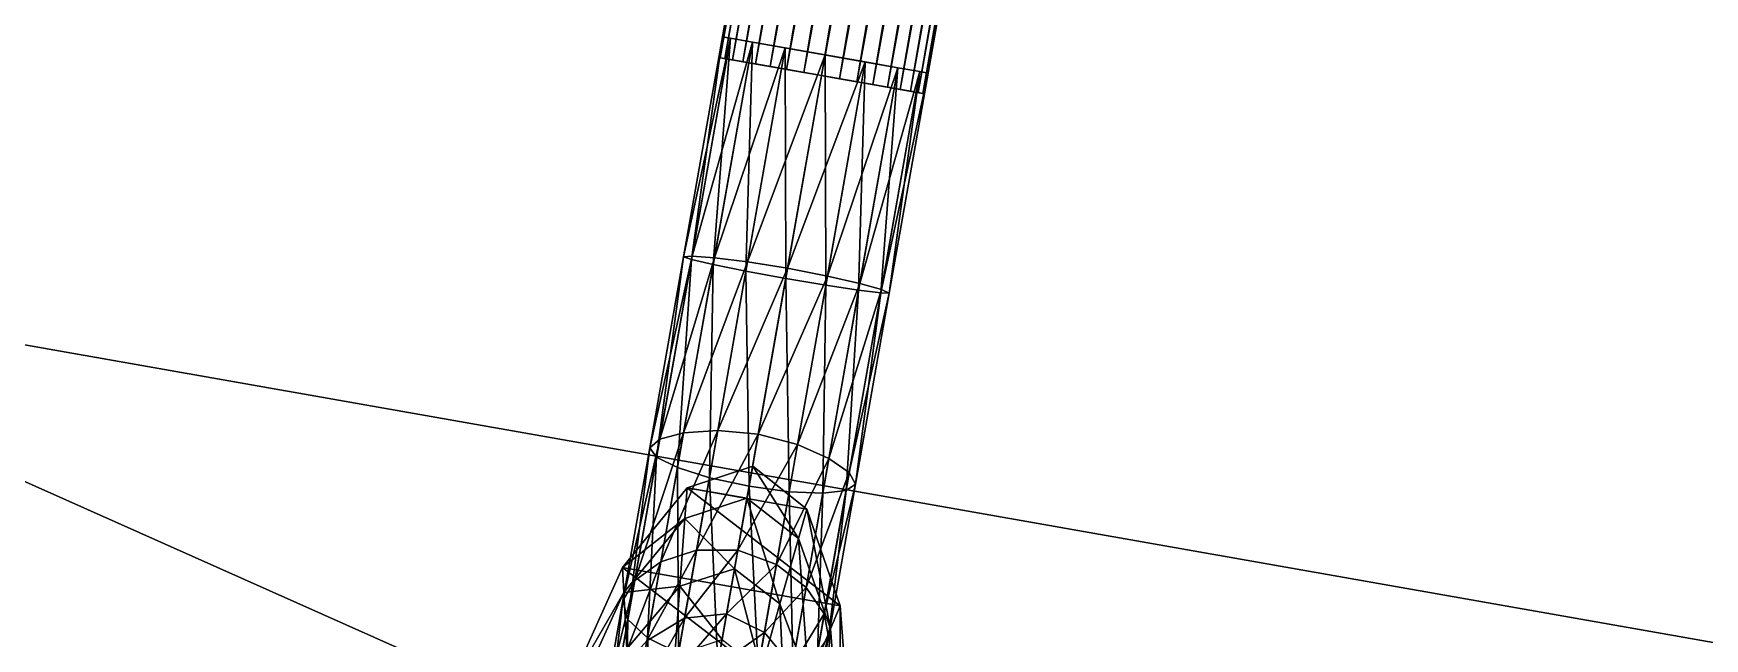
# Model space of a CAD drawing. Header units: metres. Extents: x -1.14 to 1.51, y -0.35 to 3.51.
# Drawn here: x -0.476 to 0.324, y 0.672 to 0.962 of the extents above; entities that cross this region are included whole.
import ezdxf

# ---------------------------------------------------------------- set-up
doc = ezdxf.new("R2010")
doc.units = ezdxf.units.M

msp = doc.modelspace()

# ---------------------------------------------------------------- linework, layer by layer
at = {"layer": 'Banana 1'}
for points in [[(-0.16072, 0.85374, -0.45193), (-0.1459, 0.96047, -0.43063), (-0.16449, 0.85507, -0.43245)], [(-0.16449, 0.85507, -0.43245), (-0.1459, 0.96047, -0.43063), (-0.14202, 0.95979, -0.41122)], [(-0.16072, 0.85374, -0.45193), (-0.14202, 0.95979, -0.45005), (-0.1459, 0.96047, -0.43063)], [(-0.14202, 0.95979, -0.45005), (-0.14202, 0.95979, -0.41122), (-0.1459, 0.96047, -0.43063)], [(-0.16449, 0.85507, -0.43245), (-0.14202, 0.95979, -0.41122), (-0.16043, 0.85537, -0.41308)], [(-0.15023, 0.85136, -0.46789), (-0.14202, 0.95979, -0.45005), (-0.16072, 0.85374, -0.45193)], [(-0.16043, 0.85537, -0.41308), (-0.14202, 0.95979, -0.41122), (-0.13144, 0.95792, -0.39532)], [(-0.16043, 0.85537, -0.41308), (-0.13144, 0.95792, -0.39532), (-0.14967, 0.85453, -0.39568)], [(-0.15023, 0.85136, -0.46789), (-0.13144, 0.95792, -0.46594), (-0.14202, 0.95979, -0.45005)], [(-0.13463, 0.84824, -0.47866), (-0.13144, 0.95792, -0.46594), (-0.15023, 0.85136, -0.46789)], [(-0.14967, 0.85453, -0.39568), (-0.13144, 0.95792, -0.39532), (-0.11578, 0.95516, -0.38458)], [(-0.14967, 0.85453, -0.39568), (-0.11578, 0.95516, -0.38458), (-0.13387, 0.85258, -0.38312)], [(-0.14202, 0.95979, -0.41122), (-0.14202, 0.95979, -0.45005), (-0.13144, 0.95792, -0.46594)], [(-0.13144, 0.95792, -0.39532), (-0.14202, 0.95979, -0.41122), (-0.13144, 0.95792, -0.46594)], [(-0.13463, 0.84824, -0.47866), (-0.11578, 0.95516, -0.47669), (-0.13144, 0.95792, -0.46594)], [(-0.11554, 0.84474, -0.48262), (-0.11578, 0.95516, -0.47669), (-0.13463, 0.84824, -0.47866)], [(-0.13387, 0.85258, -0.38312), (-0.11578, 0.95516, -0.38458), (-0.09666, 0.95179, -0.38063)], [(-0.06189, 0.94566, -0.46594), (-0.06189, 0.94566, -0.39532), (-0.13144, 0.95792, -0.46594)], [(-0.07754, 0.94842, -0.38458), (-0.13144, 0.95792, -0.39532), (-0.06189, 0.94566, -0.39532)], [(-0.06189, 0.94566, -0.39532), (-0.13144, 0.95792, -0.39532), (-0.13144, 0.95792, -0.46594)], [(-0.11578, 0.95516, -0.38458), (-0.13144, 0.95792, -0.39532), (-0.07754, 0.94842, -0.38458)], [(-0.11578, 0.95516, -0.47669), (-0.06189, 0.94566, -0.46594), (-0.13144, 0.95792, -0.46594)], [(-0.11554, 0.84474, -0.48262), (-0.09666, 0.95179, -0.48063), (-0.11578, 0.95516, -0.47669)], [(-0.11578, 0.95516, -0.47669), (-0.07754, 0.94842, -0.47669), (-0.06189, 0.94566, -0.46594)], [(-0.07754, 0.94842, -0.47669), (-0.11578, 0.95516, -0.47669), (-0.09666, 0.95179, -0.48063)], [(-0.11578, 0.95516, -0.38458), (-0.07754, 0.94842, -0.38458), (-0.09666, 0.95179, -0.38063)], [(-0.13387, 0.85258, -0.38312), (-0.09666, 0.95179, -0.38063), (-0.11469, 0.84954, -0.3783)], [(-0.0964, 0.8415, -0.47866), (-0.09666, 0.95179, -0.48063), (-0.11554, 0.84474, -0.48262)], [(-0.11469, 0.84954, -0.3783), (-0.09666, 0.95179, -0.38063), (-0.07754, 0.94842, -0.38458)], [(-0.11469, 0.84954, -0.3783), (-0.07754, 0.94842, -0.38458), (-0.09563, 0.84584, -0.38312)], [(-0.0964, 0.8415, -0.47866), (-0.07754, 0.94842, -0.47669), (-0.09666, 0.95179, -0.48063)], [(-0.08068, 0.83909, -0.46789), (-0.07754, 0.94842, -0.47669), (-0.0964, 0.8415, -0.47866)], [(-0.09563, 0.84584, -0.38312), (-0.07754, 0.94842, -0.38458), (-0.06189, 0.94566, -0.39532)], [(-0.09563, 0.84584, -0.38312), (-0.06189, 0.94566, -0.39532), (-0.08012, 0.84227, -0.39568)], [(-0.08068, 0.83909, -0.46789), (-0.06189, 0.94566, -0.46594), (-0.07754, 0.94842, -0.47669)], [(-0.07001, 0.83775, -0.45193), (-0.06189, 0.94566, -0.46594), (-0.08068, 0.83909, -0.46789)], [(-0.08012, 0.84227, -0.39568), (-0.06189, 0.94566, -0.39532), (-0.05131, 0.94379, -0.41122)], [(-0.07001, 0.83775, -0.45193), (-0.05131, 0.94379, -0.45005), (-0.06189, 0.94566, -0.46594)], [(-0.06189, 0.94566, -0.46594), (-0.05131, 0.94379, -0.45005), (-0.05131, 0.94379, -0.41122)], [(-0.06189, 0.94566, -0.39532), (-0.06189, 0.94566, -0.46594), (-0.05131, 0.94379, -0.41122)], [(-0.08012, 0.84227, -0.39568), (-0.05131, 0.94379, -0.41122), (-0.06972, 0.83937, -0.41308)], [(-0.06601, 0.8377, -0.43245), (-0.05131, 0.94379, -0.45005), (-0.07001, 0.83775, -0.45193)], [(-0.06972, 0.83937, -0.41308), (-0.05131, 0.94379, -0.41122), (-0.04742, 0.94311, -0.43063)], [(-0.06972, 0.83937, -0.41308), (-0.04742, 0.94311, -0.43063), (-0.06601, 0.8377, -0.43245)], [(-0.06601, 0.8377, -0.43245), (-0.04742, 0.94311, -0.43063), (-0.05131, 0.94379, -0.45005)], [(-0.05131, 0.94379, -0.41122), (-0.05131, 0.94379, -0.45005), (-0.04742, 0.94311, -0.43063)], [(-0.18063, 0.76351, -0.43271), (-0.16043, 0.85537, -0.41308), (-0.1759, 0.76766, -0.41211)], [(-0.18063, 0.76351, -0.43271), (-0.16449, 0.85507, -0.43245), (-0.16043, 0.85537, -0.41308)], [(-0.17741, 0.75905, -0.45183), (-0.16449, 0.85507, -0.43245), (-0.18063, 0.76351, -0.43271)], [(-0.17741, 0.75905, -0.45183), (-0.16072, 0.85374, -0.45193), (-0.16449, 0.85507, -0.43245)], [(-0.16738, 0.75409, -0.46748), (-0.16072, 0.85374, -0.45193), (-0.17741, 0.75905, -0.45183)], [(-0.1759, 0.76766, -0.41211), (-0.16043, 0.85537, -0.41308), (-0.14967, 0.85453, -0.39568)], [(-0.1759, 0.76766, -0.41211), (-0.14967, 0.85453, -0.39568), (-0.16444, 0.77075, -0.39225)], [(-0.16738, 0.75409, -0.46748), (-0.15023, 0.85136, -0.46789), (-0.16072, 0.85374, -0.45193)], [(-0.15209, 0.74924, -0.47806), (-0.15023, 0.85136, -0.46789), (-0.16738, 0.75409, -0.46748)], [(-0.16444, 0.77075, -0.39225), (-0.14967, 0.85453, -0.39568), (-0.13387, 0.85258, -0.38312)], [(-0.16444, 0.77075, -0.39225), (-0.13387, 0.85258, -0.38312), (-0.1481, 0.77185, -0.37728)], [(-0.15209, 0.74924, -0.47806), (-0.13463, 0.84824, -0.47866), (-0.15023, 0.85136, -0.46789)], [(-0.1481, 0.77185, -0.37728), (-0.13387, 0.85258, -0.38312), (-0.11469, 0.84954, -0.3783)], [(-0.1481, 0.77185, -0.37728), (-0.11469, 0.84954, -0.3783), (-0.12871, 0.77004, -0.37137)], [(-0.12871, 0.77004, -0.37137), (-0.11469, 0.84954, -0.3783), (-0.09563, 0.84584, -0.38312)], [(-0.13311, 0.7451, -0.48194), (-0.13463, 0.84824, -0.47866), (-0.15209, 0.74924, -0.47806)], [(-0.13311, 0.7451, -0.48194), (-0.11554, 0.84474, -0.48262), (-0.13463, 0.84824, -0.47866)], [(-0.11385, 0.74249, -0.47806), (-0.11554, 0.84474, -0.48262), (-0.13311, 0.7451, -0.48194)], [(-0.12871, 0.77004, -0.37137), (-0.09563, 0.84584, -0.38312), (-0.10987, 0.76511, -0.37728)], [(-0.11385, 0.74249, -0.47806), (-0.0964, 0.8415, -0.47866), (-0.11554, 0.84474, -0.48262)], [(-0.09783, 0.74182, -0.46748), (-0.0964, 0.8415, -0.47866), (-0.11385, 0.74249, -0.47806)], [(-0.10987, 0.76511, -0.37728), (-0.09563, 0.84584, -0.38312), (-0.08012, 0.84227, -0.39568)], [(-0.10987, 0.76511, -0.37728), (-0.08012, 0.84227, -0.39568), (-0.09489, 0.75848, -0.39225)], [(-0.09783, 0.74182, -0.46748), (-0.08068, 0.83909, -0.46789), (-0.0964, 0.8415, -0.47866)], [(-0.09489, 0.75848, -0.39225), (-0.08012, 0.84227, -0.39568), (-0.06972, 0.83937, -0.41308)], [(-0.0867, 0.74305, -0.45183), (-0.08068, 0.83909, -0.46789), (-0.09783, 0.74182, -0.46748)], [(-0.09489, 0.75848, -0.39225), (-0.06972, 0.83937, -0.41308), (-0.08519, 0.75166, -0.41211)], [(-0.0867, 0.74305, -0.45183), (-0.07001, 0.83775, -0.45193), (-0.08068, 0.83909, -0.46789)], [(-0.08215, 0.74615, -0.43271), (-0.07001, 0.83775, -0.45193), (-0.0867, 0.74305, -0.45183)], [(-0.08519, 0.75166, -0.41211), (-0.06972, 0.83937, -0.41308), (-0.06601, 0.8377, -0.43245)], [(-0.08519, 0.75166, -0.41211), (-0.06601, 0.8377, -0.43245), (-0.08215, 0.74615, -0.43271)], [(-0.08215, 0.74615, -0.43271), (-0.06601, 0.8377, -0.43245), (-0.07001, 0.83775, -0.45193)], [(-0.18782, 0.70006, -0.40309), (-0.16444, 0.77075, -0.39225), (-0.17536, 0.70886, -0.38239)], [(-0.18782, 0.70006, -0.40309), (-0.1759, 0.76766, -0.41211), (-0.16444, 0.77075, -0.39225)], [(-0.17536, 0.70886, -0.38239), (-0.1481, 0.77185, -0.37728), (-0.15823, 0.71445, -0.3664)], [(-0.17536, 0.70886, -0.38239), (-0.16444, 0.77075, -0.39225), (-0.1481, 0.77185, -0.37728)], [(-0.15823, 0.71445, -0.3664), (-0.1481, 0.77185, -0.37728), (-0.12871, 0.77004, -0.37137)], [(-0.15823, 0.71445, -0.3664), (-0.12871, 0.77004, -0.37137), (-0.13851, 0.71446, -0.35998)], [(-0.13851, 0.71446, -0.35998), (-0.12871, 0.77004, -0.37137), (-0.10987, 0.76511, -0.37728)], [(-0.19352, 0.69042, -0.4236), (-0.1759, 0.76766, -0.41211), (-0.18782, 0.70006, -0.40309)], [(-0.19352, 0.69042, -0.4236), (-0.18063, 0.76351, -0.43271), (-0.1759, 0.76766, -0.41211)], [(-0.19112, 0.68132, -0.44108), (-0.18063, 0.76351, -0.43271), (-0.19352, 0.69042, -0.4236)], [(-0.19112, 0.68132, -0.44108), (-0.17741, 0.75905, -0.45183), (-0.18063, 0.76351, -0.43271)], [(-0.13851, 0.71446, -0.35998), (-0.10987, 0.76511, -0.37728), (-0.11999, 0.70771, -0.3664)], [(-0.11999, 0.70771, -0.3664), (-0.10987, 0.76511, -0.37728), (-0.09489, 0.75848, -0.39225)], [(-0.18175, 0.67257, -0.45539), (-0.17741, 0.75905, -0.45183), (-0.19112, 0.68132, -0.44108)], [(-0.18175, 0.67257, -0.45539), (-0.16738, 0.75409, -0.46748), (-0.17741, 0.75905, -0.45183)], [(-0.16692, 0.66516, -0.46506), (-0.16738, 0.75409, -0.46748), (-0.18175, 0.67257, -0.45539)], [(-0.16692, 0.66516, -0.46506), (-0.15209, 0.74924, -0.47806), (-0.16738, 0.75409, -0.46748)], [(-0.16281, 0.74434, -0.0973), (-0.13411, 0.73944, -0.11019), (-0.13139, 0.75483, -0.0973)], [(-0.10545, 0.73423, -0.0973), (-0.16281, 0.74434, -0.0973), (-0.13139, 0.75483, -0.0973)], [(-0.13139, 0.75483, -0.0973), (-0.13411, 0.73944, -0.11019), (-0.10949, 0.72008, -0.11019)], [(-0.13139, 0.75483, -0.0973), (-0.10949, 0.72008, -0.11019), (-0.10545, 0.73423, -0.0973)], [(-0.11999, 0.70771, -0.3664), (-0.09489, 0.75848, -0.39225), (-0.1058, 0.6966, -0.38239)], [(-0.1058, 0.6966, -0.38239), (-0.09489, 0.75848, -0.39225), (-0.08519, 0.75166, -0.41211)], [(-0.19376, 0.70617, -0.0973), (-0.16386, 0.72967, -0.11019), (-0.16281, 0.74434, -0.0973)], [(-0.08943, 0.68777, -0.0973), (-0.19376, 0.70617, -0.0973), (-0.16281, 0.74434, -0.0973)], [(-0.1481, 0.66008, -0.46861), (-0.15209, 0.74924, -0.47806), (-0.16692, 0.66516, -0.46506)], [(-0.16281, 0.74434, -0.0973), (-0.16386, 0.72967, -0.11019), (-0.13411, 0.73944, -0.11019)], [(-0.16281, 0.74434, -0.0973), (-0.10545, 0.73423, -0.0973), (-0.08943, 0.68777, -0.0973)], [(-0.1481, 0.66008, -0.46861), (-0.13311, 0.7451, -0.48194), (-0.15209, 0.74924, -0.47806)], [(-0.12868, 0.65842, -0.46506), (-0.13311, 0.7451, -0.48194), (-0.1481, 0.66008, -0.46861)], [(-0.12868, 0.65842, -0.46506), (-0.11385, 0.74249, -0.47806), (-0.13311, 0.7451, -0.48194)], [(-0.1058, 0.6966, -0.38239), (-0.08519, 0.75166, -0.41211), (-0.09711, 0.68406, -0.40309)], [(-0.09711, 0.68406, -0.40309), (-0.08519, 0.75166, -0.41211), (-0.08215, 0.74615, -0.43271)], [(-0.09711, 0.68406, -0.40309), (-0.08215, 0.74615, -0.43271), (-0.09504, 0.67306, -0.4236)], [(-0.09504, 0.67306, -0.4236), (-0.08215, 0.74615, -0.43271), (-0.0867, 0.74305, -0.45183)], [(-0.16386, 0.72967, -0.11019), (-0.14008, 0.70559, -0.14417), (-0.13411, 0.73944, -0.11019)], [(-0.13411, 0.73944, -0.11019), (-0.14008, 0.70559, -0.14417), (-0.1184, 0.68877, -0.14417)], [(-0.13411, 0.73944, -0.11019), (-0.1184, 0.68877, -0.14417), (-0.10949, 0.72008, -0.11019)], [(-0.1122, 0.66031, -0.45539), (-0.11385, 0.74249, -0.47806), (-0.12868, 0.65842, -0.46506)], [(-0.1122, 0.66031, -0.45539), (-0.09783, 0.74182, -0.46748), (-0.11385, 0.74249, -0.47806)], [(-0.10041, 0.66533, -0.44108), (-0.09783, 0.74182, -0.46748), (-0.1122, 0.66031, -0.45539)], [(-0.10041, 0.66533, -0.44108), (-0.0867, 0.74305, -0.45183), (-0.09783, 0.74182, -0.46748)], [(-0.09504, 0.67306, -0.4236), (-0.0867, 0.74305, -0.45183), (-0.10041, 0.66533, -0.44108)], [(-0.19376, 0.70617, -0.0973), (-0.19307, 0.69419, -0.11019), (-0.16386, 0.72967, -0.11019)], [(-0.19307, 0.69419, -0.11019), (-0.1662, 0.69719, -0.14417), (-0.16386, 0.72967, -0.11019)], [(-0.16386, 0.72967, -0.11019), (-0.1662, 0.69719, -0.14417), (-0.14008, 0.70559, -0.14417)], [(-0.10545, 0.73423, -0.0973), (-0.10949, 0.72008, -0.11019), (-0.09418, 0.67675, -0.11019)], [(-0.10545, 0.73423, -0.0973), (-0.09418, 0.67675, -0.11019), (-0.08943, 0.68777, -0.0973)], [(-0.182, 0.67115, -0.36349), (-0.15823, 0.71445, -0.3664), (-0.16397, 0.68186, -0.34982)], [(-0.182, 0.67115, -0.36349), (-0.17536, 0.70886, -0.38239), (-0.15823, 0.71445, -0.3664)], [(-0.16397, 0.68186, -0.34982), (-0.13851, 0.71446, -0.35998), (-0.14389, 0.68396, -0.34427)], [(-0.16397, 0.68186, -0.34982), (-0.15823, 0.71445, -0.3664), (-0.13851, 0.71446, -0.35998)], [(-0.14389, 0.68396, -0.34427), (-0.13851, 0.71446, -0.35998), (-0.11999, 0.70771, -0.3664)], [(-0.10949, 0.72008, -0.11019), (-0.1184, 0.68877, -0.14417), (-0.1047, 0.65199, -0.14417)], [(-0.10949, 0.72008, -0.11019), (-0.1047, 0.65199, -0.14417), (-0.09418, 0.67675, -0.11019)], [(-0.22067, 0.64634, -0.0973), (-0.19307, 0.69419, -0.11019), (-0.19376, 0.70617, -0.0973)], [(-0.0846, 0.62235, -0.0973), (-0.22067, 0.64634, -0.0973), (-0.19376, 0.70617, -0.0973)], [(-0.19559, 0.65596, -0.38081), (-0.17536, 0.70886, -0.38239), (-0.182, 0.67115, -0.36349)], [(-0.19559, 0.65596, -0.38081), (-0.18782, 0.70006, -0.40309), (-0.17536, 0.70886, -0.38239)], [(-0.08943, 0.68777, -0.0973), (-0.0846, 0.62235, -0.0973), (-0.19376, 0.70617, -0.0973)], [(-0.1662, 0.69719, -0.14417), (-0.14604, 0.67174, -0.19222), (-0.14008, 0.70559, -0.14417)], [(-0.14008, 0.70559, -0.14417), (-0.14604, 0.67174, -0.19222), (-0.12739, 0.65697, -0.19222)], [(-0.14389, 0.68396, -0.34427), (-0.11999, 0.70771, -0.3664), (-0.12573, 0.67512, -0.34982)], [(-0.14008, 0.70559, -0.14417), (-0.12739, 0.65697, -0.19222), (-0.1184, 0.68877, -0.14417)], [(-0.12573, 0.67512, -0.34982), (-0.11999, 0.70771, -0.3664), (-0.1058, 0.6966, -0.38239)], [(-0.20234, 0.64041, -0.3973), (-0.18782, 0.70006, -0.40309), (-0.19559, 0.65596, -0.38081)], [(-0.20234, 0.64041, -0.3973), (-0.19352, 0.69042, -0.4236), (-0.18782, 0.70006, -0.40309)], [(-0.19307, 0.69419, -0.11019), (-0.19164, 0.66732, -0.14417), (-0.1662, 0.69719, -0.14417)], [(-0.19164, 0.66732, -0.14417), (-0.16862, 0.66424, -0.19222), (-0.1662, 0.69719, -0.14417)], [(-0.1662, 0.69719, -0.14417), (-0.16862, 0.66424, -0.19222), (-0.14604, 0.67174, -0.19222)], [(-0.12573, 0.67512, -0.34982), (-0.1058, 0.6966, -0.38239), (-0.11245, 0.65889, -0.36349)], [(-0.11245, 0.65889, -0.36349), (-0.1058, 0.6966, -0.38239), (-0.09711, 0.68406, -0.40309)], [(-0.22067, 0.64634, -0.0973), (-0.21831, 0.63903, -0.11019), (-0.19307, 0.69419, -0.11019)], [(-0.21831, 0.63903, -0.11019), (-0.19164, 0.66732, -0.14417), (-0.19307, 0.69419, -0.11019)], [(-0.20084, 0.62621, -0.41103), (-0.19352, 0.69042, -0.4236), (-0.20234, 0.64041, -0.3973)], [(-0.20084, 0.62621, -0.41103), (-0.19112, 0.68132, -0.44108), (-0.19352, 0.69042, -0.4236)], [(-0.1184, 0.68877, -0.14417), (-0.12739, 0.65697, -0.19222), (-0.11546, 0.62596, -0.19222)], [(-0.1184, 0.68877, -0.14417), (-0.11546, 0.62596, -0.19222), (-0.1047, 0.65199, -0.14417)], [(-0.19221, 0.61327, -0.42227), (-0.19112, 0.68132, -0.44108), (-0.20084, 0.62621, -0.41103)], [(-0.19221, 0.61327, -0.42227), (-0.18175, 0.67257, -0.45539), (-0.19112, 0.68132, -0.44108)], [(-0.18732, 0.641, -0.3285), (-0.16397, 0.68186, -0.34982), (-0.16864, 0.65541, -0.31744)], [(-0.18732, 0.641, -0.3285), (-0.182, 0.67115, -0.36349), (-0.16397, 0.68186, -0.34982)], [(-0.16864, 0.65541, -0.31744), (-0.14389, 0.68396, -0.34427), (-0.14827, 0.65913, -0.31291)], [(-0.16864, 0.65541, -0.31744), (-0.16397, 0.68186, -0.34982), (-0.14389, 0.68396, -0.34427)], [(-0.14827, 0.65913, -0.31291), (-0.14389, 0.68396, -0.34427), (-0.12573, 0.67512, -0.34982)], [(-0.11245, 0.65889, -0.36349), (-0.09711, 0.68406, -0.40309), (-0.10488, 0.63997, -0.38081)], [(-0.10488, 0.63997, -0.38081), (-0.09711, 0.68406, -0.40309), (-0.09504, 0.67306, -0.4236)], [(-0.08943, 0.68777, -0.0973), (-0.09418, 0.67675, -0.11019), (-0.08933, 0.61628, -0.11019)], [(-0.08943, 0.68777, -0.0973), (-0.08933, 0.61628, -0.11019), (-0.0846, 0.62235, -0.0973)], [(-0.17787, 0.60303, -0.42986), (-0.18175, 0.67257, -0.45539), (-0.19221, 0.61327, -0.42227)], [(-0.17787, 0.60303, -0.42986), (-0.16692, 0.66516, -0.46506), (-0.18175, 0.67257, -0.45539)], [(-0.14827, 0.65913, -0.31291), (-0.12573, 0.67512, -0.34982), (-0.1304, 0.64867, -0.31744)], [(-0.1304, 0.64867, -0.31744), (-0.12573, 0.67512, -0.34982), (-0.11245, 0.65889, -0.36349)], [(-0.10488, 0.63997, -0.38081), (-0.09504, 0.67306, -0.4236), (-0.10386, 0.62305, -0.3973)], [(-0.09418, 0.67675, -0.11019), (-0.1047, 0.65199, -0.14417), (-0.09982, 0.60237, -0.14417)], [(-0.10386, 0.62305, -0.3973), (-0.09504, 0.67306, -0.4236), (-0.10041, 0.66533, -0.44108)], [(-0.09418, 0.67675, -0.11019), (-0.09982, 0.60237, -0.14417), (-0.08933, 0.61628, -0.11019)]]:
    msp.add_3dface(points, dxfattribs=at)
at = {"layer": 'Cube'}
for points in [[(-0.72286, 0.85573, 0.1), (0.40682, 0.35192, 0.1), (-0.77495, 0.56029, 0.1)], [(-0.77495, 0.56029, -0.1), (0.45891, 0.64736, -0.1), (-0.72286, 0.85573, -0.1)], [(-0.72286, 0.85573, 0.1), (0.45891, 0.64736, 0.1), (0.40682, 0.35192, 0.1)], [(0.45891, 0.64736, -0.1), (-0.72286, 0.85573, 0.1), (-0.72286, 0.85573, -0.1)], [(0.45891, 0.64736, -0.1), (0.45891, 0.64736, 0.1), (-0.72286, 0.85573, 0.1)]]:
    msp.add_3dface(points, dxfattribs=at)
at = {"layer": 'Cylinder 3'}
for points in [[(0.06073, 2.13234, -0.431), (-0.14765, 0.95057, -0.431), (-0.1469, 0.95044, -0.43968)], [(0.06147, 2.13221, -0.42232), (-0.14765, 0.95057, -0.431), (0.06073, 2.13234, -0.431)], [(0.06147, 2.13221, -0.42232), (-0.1469, 0.95044, -0.42232), (-0.14765, 0.95057, -0.431)], [(0.06073, 2.13234, -0.431), (-0.1469, 0.95044, -0.43968), (0.06147, 2.13221, -0.43968)], [(0.06147, 2.13221, -0.43968), (-0.1469, 0.95044, -0.43968), (-0.14468, 0.95005, -0.4481)], [(0.0637, 2.13182, -0.4139), (-0.1469, 0.95044, -0.42232), (0.06147, 2.13221, -0.42232)], [(0.0637, 2.13182, -0.4139), (-0.14468, 0.95005, -0.4139), (-0.1469, 0.95044, -0.42232)], [(0.06147, 2.13221, -0.43968), (-0.14468, 0.95005, -0.4481), (0.0637, 2.13182, -0.4481)], [(0.0637, 2.13182, -0.4481), (-0.14468, 0.95005, -0.4481), (-0.14105, 0.94941, -0.456)], [(0.06732, 2.13118, -0.406), (-0.14468, 0.95005, -0.4139), (0.0637, 2.13182, -0.4139)], [(0.06732, 2.13118, -0.406), (-0.14105, 0.94941, -0.406), (-0.14468, 0.95005, -0.4139)], [(0.0637, 2.13182, -0.4481), (-0.14105, 0.94941, -0.456), (0.06732, 2.13118, -0.456)], [(0.06732, 2.13118, -0.456), (-0.14105, 0.94941, -0.456), (-0.13613, 0.94854, -0.46314)], [(0.07225, 2.13031, -0.39886), (-0.14105, 0.94941, -0.406), (0.06732, 2.13118, -0.406)], [(0.07225, 2.13031, -0.39886), (-0.13613, 0.94854, -0.39886), (-0.14105, 0.94941, -0.406)], [(0.06732, 2.13118, -0.456), (-0.13613, 0.94854, -0.46314), (0.07225, 2.13031, -0.46314)], [(0.07225, 2.13031, -0.46314), (-0.13613, 0.94854, -0.46314), (-0.13006, 0.94747, -0.4693)], [(0.07832, 2.12924, -0.3927), (-0.13613, 0.94854, -0.39886), (0.07225, 2.13031, -0.39886)], [(0.07832, 2.12924, -0.3927), (-0.13006, 0.94747, -0.3927), (-0.13613, 0.94854, -0.39886)], [(0.07225, 2.13031, -0.46314), (-0.13006, 0.94747, -0.4693), (0.07832, 2.12924, -0.4693)], [(0.07832, 2.12924, -0.4693), (-0.13006, 0.94747, -0.4693), (-0.12303, 0.94623, -0.4743)], [(0.08535, 2.128, -0.3877), (-0.13006, 0.94747, -0.3927), (0.07832, 2.12924, -0.3927)], [(0.07832, 2.12924, -0.4693), (-0.12303, 0.94623, -0.4743), (0.08535, 2.128, -0.4743)], [(0.08535, 2.128, -0.3877), (-0.12303, 0.94623, -0.3877), (-0.13006, 0.94747, -0.3927)], [(0.08535, 2.128, -0.4743), (-0.12303, 0.94623, -0.4743), (-0.11525, 0.94486, -0.47798)], [(0.09313, 2.12663, -0.38402), (-0.12303, 0.94623, -0.3877), (0.08535, 2.128, -0.3877)], [(0.09313, 2.12663, -0.38402), (-0.11525, 0.94486, -0.38402), (-0.12303, 0.94623, -0.3877)], [(0.08535, 2.128, -0.4743), (-0.11525, 0.94486, -0.47798), (0.09313, 2.12663, -0.47798)], [(0.09313, 2.12663, -0.47798), (-0.11525, 0.94486, -0.47798), (-0.10696, 0.9434, -0.48024)], [(0.10142, 2.12517, -0.38176), (-0.11525, 0.94486, -0.38402), (0.09313, 2.12663, -0.38402)], [(0.10142, 2.12517, -0.38176), (-0.10696, 0.9434, -0.38176), (-0.11525, 0.94486, -0.38402)], [(0.09313, 2.12663, -0.47798), (-0.10696, 0.9434, -0.48024), (0.10142, 2.12517, -0.48024)], [(0.10142, 2.12517, -0.48024), (-0.10696, 0.9434, -0.48024), (-0.09841, 0.94189, -0.481)], [(0.10997, 2.12366, -0.381), (-0.10696, 0.9434, -0.38176), (0.10142, 2.12517, -0.38176)], [(0.10997, 2.12366, -0.381), (-0.09841, 0.94189, -0.381), (-0.10696, 0.9434, -0.38176)], [(0.10142, 2.12517, -0.48024), (-0.09841, 0.94189, -0.481), (0.10997, 2.12366, -0.481)], [(0.11852, 2.12215, -0.38176), (-0.09841, 0.94189, -0.381), (0.10997, 2.12366, -0.381)], [(0.10997, 2.12366, -0.481), (-0.09841, 0.94189, -0.481), (-0.08986, 0.94038, -0.48024)], [(0.11852, 2.12215, -0.38176), (-0.08986, 0.94038, -0.38176), (-0.09841, 0.94189, -0.381)], [(0.10997, 2.12366, -0.481), (-0.08986, 0.94038, -0.48024), (0.11852, 2.12215, -0.48024)], [(0.12681, 2.12069, -0.38402), (-0.08986, 0.94038, -0.38176), (0.11852, 2.12215, -0.38176)], [(0.11852, 2.12215, -0.48024), (-0.08986, 0.94038, -0.48024), (-0.08157, 0.93892, -0.47798)], [(0.12681, 2.12069, -0.38402), (-0.08157, 0.93892, -0.38402), (-0.08986, 0.94038, -0.38176)], [(0.11852, 2.12215, -0.48024), (-0.08157, 0.93892, -0.47798), (0.12681, 2.12069, -0.47798)], [(0.13459, 2.11932, -0.3877), (-0.08157, 0.93892, -0.38402), (0.12681, 2.12069, -0.38402)], [(0.12681, 2.12069, -0.47798), (-0.08157, 0.93892, -0.47798), (-0.07379, 0.93755, -0.4743)], [(0.12681, 2.12069, -0.47798), (-0.07379, 0.93755, -0.4743), (0.13459, 2.11932, -0.4743)], [(0.13459, 2.11932, -0.3877), (-0.07379, 0.93755, -0.3877), (-0.08157, 0.93892, -0.38402)], [(0.14162, 2.11808, -0.3927), (-0.07379, 0.93755, -0.3877), (0.13459, 2.11932, -0.3877)], [(0.13459, 2.11932, -0.4743), (-0.07379, 0.93755, -0.4743), (-0.06676, 0.93631, -0.4693)], [(0.14162, 2.11808, -0.3927), (-0.06676, 0.93631, -0.3927), (-0.07379, 0.93755, -0.3877)], [(0.13459, 2.11932, -0.4743), (-0.06676, 0.93631, -0.4693), (0.14162, 2.11808, -0.4693)], [(0.14769, 2.11701, -0.39886), (-0.06676, 0.93631, -0.3927), (0.14162, 2.11808, -0.3927)], [(0.14162, 2.11808, -0.4693), (-0.06676, 0.93631, -0.4693), (-0.06069, 0.93524, -0.46314)], [(0.14769, 2.11701, -0.39886), (-0.06069, 0.93524, -0.39886), (-0.06676, 0.93631, -0.3927)], [(0.14162, 2.11808, -0.4693), (-0.06069, 0.93524, -0.46314), (0.14769, 2.11701, -0.46314)], [(0.15261, 2.11614, -0.406), (-0.06069, 0.93524, -0.39886), (0.14769, 2.11701, -0.39886)], [(0.14769, 2.11701, -0.46314), (-0.06069, 0.93524, -0.46314), (-0.05577, 0.93437, -0.456)], [(0.15261, 2.11614, -0.406), (-0.05577, 0.93437, -0.406), (-0.06069, 0.93524, -0.39886)], [(0.14769, 2.11701, -0.46314), (-0.05577, 0.93437, -0.456), (0.15261, 2.11614, -0.456)], [(0.15624, 2.1155, -0.4139), (-0.05577, 0.93437, -0.406), (0.15261, 2.11614, -0.406)], [(0.15261, 2.11614, -0.456), (-0.05577, 0.93437, -0.456), (-0.05214, 0.93373, -0.4481)], [(0.15624, 2.1155, -0.4139), (-0.05214, 0.93373, -0.4139), (-0.05577, 0.93437, -0.406)], [(0.15261, 2.11614, -0.456), (-0.05214, 0.93373, -0.4481), (0.15624, 2.1155, -0.4481)], [(0.15846, 2.11511, -0.42232), (-0.05214, 0.93373, -0.4139), (0.15624, 2.1155, -0.4139)], [(0.15624, 2.1155, -0.4481), (-0.05214, 0.93373, -0.4481), (-0.04992, 0.93334, -0.43968)], [(0.15846, 2.11511, -0.42232), (-0.04992, 0.93334, -0.42232), (-0.05214, 0.93373, -0.4139)], [(0.15624, 2.1155, -0.4481), (-0.04992, 0.93334, -0.43968), (0.15846, 2.11511, -0.43968)], [(0.15921, 2.11498, -0.431), (-0.04992, 0.93334, -0.42232), (0.15846, 2.11511, -0.42232)], [(0.15846, 2.11511, -0.43968), (-0.04992, 0.93334, -0.43968), (-0.04917, 0.93321, -0.431)], [(0.15921, 2.11498, -0.431), (-0.04917, 0.93321, -0.431), (-0.04992, 0.93334, -0.42232)], [(0.15846, 2.11511, -0.43968), (-0.04917, 0.93321, -0.431), (0.15921, 2.11498, -0.431)], [(-0.14765, 0.95057, -0.431), (-0.1469, 0.95044, -0.43968), (-0.1469, 0.95044, -0.43968)], [(-0.14765, 0.95057, -0.431), (-0.14765, 0.95057, -0.431), (-0.1469, 0.95044, -0.43968)], [(-0.14765, 0.95057, -0.431), (-0.09841, 0.94189, -0.431), (-0.1469, 0.95044, -0.43968)], [(-0.14765, 0.95057, -0.431), (-0.09841, 0.94189, -0.431), (-0.09841, 0.94189, -0.431)], [(-0.1469, 0.95044, -0.42232), (-0.14765, 0.95057, -0.431), (-0.14765, 0.95057, -0.431)], [(-0.1469, 0.95044, -0.42232), (-0.1469, 0.95044, -0.42232), (-0.14765, 0.95057, -0.431)], [(-0.1469, 0.95044, -0.42232), (-0.09841, 0.94189, -0.431), (-0.14765, 0.95057, -0.431)], [(-0.1469, 0.95044, -0.43968), (-0.14468, 0.95005, -0.4481), (-0.14468, 0.95005, -0.4481)], [(-0.1469, 0.95044, -0.43968), (-0.1469, 0.95044, -0.43968), (-0.14468, 0.95005, -0.4481)], [(-0.1469, 0.95044, -0.43968), (-0.09841, 0.94189, -0.431), (-0.14468, 0.95005, -0.4481)], [(-0.1469, 0.95044, -0.43968), (-0.09841, 0.94189, -0.431), (-0.09841, 0.94189, -0.431)], [(-0.1469, 0.95044, -0.42232), (-0.09841, 0.94189, -0.431), (-0.09841, 0.94189, -0.431)], [(-0.14468, 0.95005, -0.4139), (-0.1469, 0.95044, -0.42232), (-0.1469, 0.95044, -0.42232)], [(-0.14468, 0.95005, -0.4139), (-0.14468, 0.95005, -0.4139), (-0.1469, 0.95044, -0.42232)], [(-0.14468, 0.95005, -0.4139), (-0.09841, 0.94189, -0.431), (-0.1469, 0.95044, -0.42232)], [(-0.14468, 0.95005, -0.4481), (-0.14105, 0.94941, -0.456), (-0.14105, 0.94941, -0.456)], [(-0.14468, 0.95005, -0.4481), (-0.14468, 0.95005, -0.4481), (-0.14105, 0.94941, -0.456)], [(-0.14468, 0.95005, -0.4481), (-0.09841, 0.94189, -0.431), (-0.14105, 0.94941, -0.456)], [(-0.14468, 0.95005, -0.4481), (-0.09841, 0.94189, -0.431), (-0.09841, 0.94189, -0.431)], [(-0.14468, 0.95005, -0.4139), (-0.09841, 0.94189, -0.431), (-0.09841, 0.94189, -0.431)], [(-0.14105, 0.94941, -0.406), (-0.14468, 0.95005, -0.4139), (-0.14468, 0.95005, -0.4139)], [(-0.14105, 0.94941, -0.406), (-0.14105, 0.94941, -0.406), (-0.14468, 0.95005, -0.4139)], [(-0.14105, 0.94941, -0.406), (-0.09841, 0.94189, -0.431), (-0.14468, 0.95005, -0.4139)], [(-0.14105, 0.94941, -0.456), (-0.13613, 0.94854, -0.46314), (-0.13613, 0.94854, -0.46314)], [(-0.14105, 0.94941, -0.456), (-0.14105, 0.94941, -0.456), (-0.13613, 0.94854, -0.46314)], [(-0.14105, 0.94941, -0.456), (-0.09841, 0.94189, -0.431), (-0.13613, 0.94854, -0.46314)], [(-0.14105, 0.94941, -0.456), (-0.09841, 0.94189, -0.431), (-0.09841, 0.94189, -0.431)], [(-0.14105, 0.94941, -0.406), (-0.09841, 0.94189, -0.431), (-0.09841, 0.94189, -0.431)], [(-0.13613, 0.94854, -0.39886), (-0.14105, 0.94941, -0.406), (-0.14105, 0.94941, -0.406)], [(-0.13613, 0.94854, -0.39886), (-0.13613, 0.94854, -0.39886), (-0.14105, 0.94941, -0.406)], [(-0.13613, 0.94854, -0.39886), (-0.09841, 0.94189, -0.431), (-0.14105, 0.94941, -0.406)], [(-0.13613, 0.94854, -0.46314), (-0.13006, 0.94747, -0.4693), (-0.13006, 0.94747, -0.4693)], [(-0.13613, 0.94854, -0.46314), (-0.13613, 0.94854, -0.46314), (-0.13006, 0.94747, -0.4693)], [(-0.13613, 0.94854, -0.46314), (-0.09841, 0.94189, -0.431), (-0.13006, 0.94747, -0.4693)], [(-0.13613, 0.94854, -0.46314), (-0.09841, 0.94189, -0.431), (-0.09841, 0.94189, -0.431)], [(-0.13613, 0.94854, -0.39886), (-0.09841, 0.94189, -0.431), (-0.09841, 0.94189, -0.431)], [(-0.13006, 0.94747, -0.3927), (-0.13613, 0.94854, -0.39886), (-0.13613, 0.94854, -0.39886)], [(-0.13006, 0.94747, -0.3927), (-0.13006, 0.94747, -0.3927), (-0.13613, 0.94854, -0.39886)], [(-0.13006, 0.94747, -0.3927), (-0.09841, 0.94189, -0.431), (-0.13613, 0.94854, -0.39886)], [(-0.13006, 0.94747, -0.4693), (-0.12303, 0.94623, -0.4743), (-0.12303, 0.94623, -0.4743)], [(-0.13006, 0.94747, -0.4693), (-0.13006, 0.94747, -0.4693), (-0.12303, 0.94623, -0.4743)], [(-0.13006, 0.94747, -0.4693), (-0.09841, 0.94189, -0.431), (-0.12303, 0.94623, -0.4743)], [(-0.13006, 0.94747, -0.4693), (-0.09841, 0.94189, -0.431), (-0.09841, 0.94189, -0.431)], [(-0.13006, 0.94747, -0.3927), (-0.09841, 0.94189, -0.431), (-0.09841, 0.94189, -0.431)], [(-0.12303, 0.94623, -0.3877), (-0.13006, 0.94747, -0.3927), (-0.13006, 0.94747, -0.3927)], [(-0.12303, 0.94623, -0.3877), (-0.12303, 0.94623, -0.3877), (-0.13006, 0.94747, -0.3927)], [(-0.12303, 0.94623, -0.3877), (-0.09841, 0.94189, -0.431), (-0.13006, 0.94747, -0.3927)], [(-0.12303, 0.94623, -0.4743), (-0.11525, 0.94486, -0.47798), (-0.11525, 0.94486, -0.47798)], [(-0.12303, 0.94623, -0.4743), (-0.12303, 0.94623, -0.4743), (-0.11525, 0.94486, -0.47798)], [(-0.12303, 0.94623, -0.4743), (-0.09841, 0.94189, -0.431), (-0.11525, 0.94486, -0.47798)], [(-0.12303, 0.94623, -0.4743), (-0.09841, 0.94189, -0.431), (-0.09841, 0.94189, -0.431)], [(-0.12303, 0.94623, -0.3877), (-0.09841, 0.94189, -0.431), (-0.09841, 0.94189, -0.431)], [(-0.11525, 0.94486, -0.38402), (-0.12303, 0.94623, -0.3877), (-0.12303, 0.94623, -0.3877)], [(-0.11525, 0.94486, -0.38402), (-0.11525, 0.94486, -0.38402), (-0.12303, 0.94623, -0.3877)], [(-0.11525, 0.94486, -0.38402), (-0.09841, 0.94189, -0.431), (-0.12303, 0.94623, -0.3877)], [(-0.11525, 0.94486, -0.47798), (-0.10696, 0.9434, -0.48024), (-0.10696, 0.9434, -0.48024)], [(-0.11525, 0.94486, -0.47798), (-0.11525, 0.94486, -0.47798), (-0.10696, 0.9434, -0.48024)], [(-0.11525, 0.94486, -0.47798), (-0.09841, 0.94189, -0.431), (-0.10696, 0.9434, -0.48024)], [(-0.11525, 0.94486, -0.47798), (-0.09841, 0.94189, -0.431), (-0.09841, 0.94189, -0.431)], [(-0.11525, 0.94486, -0.38402), (-0.09841, 0.94189, -0.431), (-0.09841, 0.94189, -0.431)], [(-0.10696, 0.9434, -0.38176), (-0.11525, 0.94486, -0.38402), (-0.11525, 0.94486, -0.38402)], [(-0.10696, 0.9434, -0.38176), (-0.10696, 0.9434, -0.38176), (-0.11525, 0.94486, -0.38402)], [(-0.10696, 0.9434, -0.38176), (-0.09841, 0.94189, -0.431), (-0.11525, 0.94486, -0.38402)], [(-0.10696, 0.9434, -0.48024), (-0.09841, 0.94189, -0.481), (-0.09841, 0.94189, -0.481)], [(-0.10696, 0.9434, -0.48024), (-0.10696, 0.9434, -0.48024), (-0.09841, 0.94189, -0.481)], [(-0.10696, 0.9434, -0.48024), (-0.09841, 0.94189, -0.431), (-0.09841, 0.94189, -0.481)], [(-0.10696, 0.9434, -0.48024), (-0.09841, 0.94189, -0.431), (-0.09841, 0.94189, -0.431)], [(-0.10696, 0.9434, -0.38176), (-0.09841, 0.94189, -0.431), (-0.09841, 0.94189, -0.431)], [(-0.09841, 0.94189, -0.381), (-0.10696, 0.9434, -0.38176), (-0.10696, 0.9434, -0.38176)], [(-0.09841, 0.94189, -0.381), (-0.09841, 0.94189, -0.381), (-0.10696, 0.9434, -0.38176)], [(-0.09841, 0.94189, -0.381), (-0.09841, 0.94189, -0.431), (-0.10696, 0.9434, -0.38176)], [(-0.09841, 0.94189, -0.381), (-0.09841, 0.94189, -0.431), (-0.09841, 0.94189, -0.431)], [(-0.08986, 0.94038, -0.38176), (-0.09841, 0.94189, -0.381), (-0.09841, 0.94189, -0.381)], [(-0.08986, 0.94038, -0.38176), (-0.08986, 0.94038, -0.38176), (-0.09841, 0.94189, -0.381)], [(-0.08986, 0.94038, -0.38176), (-0.09841, 0.94189, -0.431), (-0.09841, 0.94189, -0.381)], [(-0.08986, 0.94038, -0.38176), (-0.09841, 0.94189, -0.431), (-0.09841, 0.94189, -0.431)], [(-0.08157, 0.93892, -0.38402), (-0.09841, 0.94189, -0.431), (-0.08986, 0.94038, -0.38176)], [(-0.08157, 0.93892, -0.38402), (-0.09841, 0.94189, -0.431), (-0.09841, 0.94189, -0.431)], [(-0.07379, 0.93755, -0.3877), (-0.09841, 0.94189, -0.431), (-0.08157, 0.93892, -0.38402)], [(-0.07379, 0.93755, -0.3877), (-0.09841, 0.94189, -0.431), (-0.09841, 0.94189, -0.431)], [(-0.06676, 0.93631, -0.3927), (-0.09841, 0.94189, -0.431), (-0.07379, 0.93755, -0.3877)], [(-0.06676, 0.93631, -0.3927), (-0.09841, 0.94189, -0.431), (-0.09841, 0.94189, -0.431)], [(-0.06069, 0.93524, -0.39886), (-0.09841, 0.94189, -0.431), (-0.06676, 0.93631, -0.3927)], [(-0.06069, 0.93524, -0.39886), (-0.09841, 0.94189, -0.431), (-0.09841, 0.94189, -0.431)], [(-0.05577, 0.93437, -0.406), (-0.09841, 0.94189, -0.431), (-0.06069, 0.93524, -0.39886)], [(-0.05577, 0.93437, -0.406), (-0.09841, 0.94189, -0.431), (-0.09841, 0.94189, -0.431)], [(-0.05214, 0.93373, -0.4139), (-0.09841, 0.94189, -0.431), (-0.05577, 0.93437, -0.406)], [(-0.05214, 0.93373, -0.4139), (-0.09841, 0.94189, -0.431), (-0.09841, 0.94189, -0.431)], [(-0.04992, 0.93334, -0.42232), (-0.09841, 0.94189, -0.431), (-0.05214, 0.93373, -0.4139)], [(-0.04992, 0.93334, -0.42232), (-0.09841, 0.94189, -0.431), (-0.09841, 0.94189, -0.431)], [(-0.04917, 0.93321, -0.431), (-0.09841, 0.94189, -0.431), (-0.04992, 0.93334, -0.42232)], [(-0.04917, 0.93321, -0.431), (-0.09841, 0.94189, -0.431), (-0.09841, 0.94189, -0.431)], [(-0.04992, 0.93334, -0.43968), (-0.09841, 0.94189, -0.431), (-0.04917, 0.93321, -0.431)], [(-0.04992, 0.93334, -0.43968), (-0.09841, 0.94189, -0.431), (-0.09841, 0.94189, -0.431)], [(-0.05214, 0.93373, -0.4481), (-0.09841, 0.94189, -0.431), (-0.04992, 0.93334, -0.43968)], [(-0.05214, 0.93373, -0.4481), (-0.09841, 0.94189, -0.431), (-0.09841, 0.94189, -0.431)], [(-0.05577, 0.93437, -0.456), (-0.09841, 0.94189, -0.431), (-0.05214, 0.93373, -0.4481)], [(-0.05577, 0.93437, -0.456), (-0.09841, 0.94189, -0.431), (-0.09841, 0.94189, -0.431)], [(-0.06069, 0.93524, -0.46314), (-0.09841, 0.94189, -0.431), (-0.05577, 0.93437, -0.456)], [(-0.06069, 0.93524, -0.46314), (-0.09841, 0.94189, -0.431), (-0.09841, 0.94189, -0.431)], [(-0.06676, 0.93631, -0.4693), (-0.09841, 0.94189, -0.431), (-0.06069, 0.93524, -0.46314)], [(-0.06676, 0.93631, -0.4693), (-0.09841, 0.94189, -0.431), (-0.09841, 0.94189, -0.431)], [(-0.07379, 0.93755, -0.4743), (-0.09841, 0.94189, -0.431), (-0.06676, 0.93631, -0.4693)], [(-0.07379, 0.93755, -0.4743), (-0.09841, 0.94189, -0.431), (-0.09841, 0.94189, -0.431)], [(-0.08157, 0.93892, -0.47798), (-0.09841, 0.94189, -0.431), (-0.07379, 0.93755, -0.4743)], [(-0.08157, 0.93892, -0.47798), (-0.09841, 0.94189, -0.431), (-0.09841, 0.94189, -0.431)], [(-0.08986, 0.94038, -0.48024), (-0.09841, 0.94189, -0.431), (-0.08157, 0.93892, -0.47798)], [(-0.08986, 0.94038, -0.48024), (-0.09841, 0.94189, -0.431), (-0.09841, 0.94189, -0.431)], [(-0.09841, 0.94189, -0.481), (-0.08986, 0.94038, -0.48024), (-0.08986, 0.94038, -0.48024)], [(-0.09841, 0.94189, -0.481), (-0.09841, 0.94189, -0.481), (-0.08986, 0.94038, -0.48024)], [(-0.09841, 0.94189, -0.481), (-0.09841, 0.94189, -0.431), (-0.08986, 0.94038, -0.48024)], [(-0.09841, 0.94189, -0.481), (-0.09841, 0.94189, -0.431), (-0.09841, 0.94189, -0.431)], [(-0.08157, 0.93892, -0.38402), (-0.08986, 0.94038, -0.38176), (-0.08986, 0.94038, -0.38176)], [(-0.08157, 0.93892, -0.38402), (-0.08157, 0.93892, -0.38402), (-0.08986, 0.94038, -0.38176)], [(-0.08986, 0.94038, -0.48024), (-0.08157, 0.93892, -0.47798), (-0.08157, 0.93892, -0.47798)], [(-0.08986, 0.94038, -0.48024), (-0.08986, 0.94038, -0.48024), (-0.08157, 0.93892, -0.47798)], [(-0.07379, 0.93755, -0.3877), (-0.08157, 0.93892, -0.38402), (-0.08157, 0.93892, -0.38402)], [(-0.07379, 0.93755, -0.3877), (-0.07379, 0.93755, -0.3877), (-0.08157, 0.93892, -0.38402)], [(-0.08157, 0.93892, -0.47798), (-0.07379, 0.93755, -0.4743), (-0.07379, 0.93755, -0.4743)], [(-0.08157, 0.93892, -0.47798), (-0.08157, 0.93892, -0.47798), (-0.07379, 0.93755, -0.4743)], [(-0.06676, 0.93631, -0.3927), (-0.07379, 0.93755, -0.3877), (-0.07379, 0.93755, -0.3877)], [(-0.06676, 0.93631, -0.3927), (-0.06676, 0.93631, -0.3927), (-0.07379, 0.93755, -0.3877)], [(-0.07379, 0.93755, -0.4743), (-0.06676, 0.93631, -0.4693), (-0.06676, 0.93631, -0.4693)], [(-0.07379, 0.93755, -0.4743), (-0.07379, 0.93755, -0.4743), (-0.06676, 0.93631, -0.4693)], [(-0.06069, 0.93524, -0.39886), (-0.06676, 0.93631, -0.3927), (-0.06676, 0.93631, -0.3927)], [(-0.06069, 0.93524, -0.39886), (-0.06069, 0.93524, -0.39886), (-0.06676, 0.93631, -0.3927)], [(-0.06676, 0.93631, -0.4693), (-0.06069, 0.93524, -0.46314), (-0.06069, 0.93524, -0.46314)], [(-0.06676, 0.93631, -0.4693), (-0.06676, 0.93631, -0.4693), (-0.06069, 0.93524, -0.46314)], [(-0.05577, 0.93437, -0.406), (-0.06069, 0.93524, -0.39886), (-0.06069, 0.93524, -0.39886)], [(-0.05577, 0.93437, -0.406), (-0.05577, 0.93437, -0.406), (-0.06069, 0.93524, -0.39886)], [(-0.06069, 0.93524, -0.46314), (-0.05577, 0.93437, -0.456), (-0.05577, 0.93437, -0.456)], [(-0.06069, 0.93524, -0.46314), (-0.06069, 0.93524, -0.46314), (-0.05577, 0.93437, -0.456)], [(-0.05214, 0.93373, -0.4139), (-0.05577, 0.93437, -0.406), (-0.05577, 0.93437, -0.406)], [(-0.05214, 0.93373, -0.4139), (-0.05214, 0.93373, -0.4139), (-0.05577, 0.93437, -0.406)], [(-0.05577, 0.93437, -0.456), (-0.05214, 0.93373, -0.4481), (-0.05214, 0.93373, -0.4481)], [(-0.05577, 0.93437, -0.456), (-0.05577, 0.93437, -0.456), (-0.05214, 0.93373, -0.4481)], [(-0.04992, 0.93334, -0.42232), (-0.05214, 0.93373, -0.4139), (-0.05214, 0.93373, -0.4139)], [(-0.04992, 0.93334, -0.42232), (-0.04992, 0.93334, -0.42232), (-0.05214, 0.93373, -0.4139)], [(-0.05214, 0.93373, -0.4481), (-0.04992, 0.93334, -0.43968), (-0.04992, 0.93334, -0.43968)], [(-0.05214, 0.93373, -0.4481), (-0.05214, 0.93373, -0.4481), (-0.04992, 0.93334, -0.43968)], [(-0.04917, 0.93321, -0.431), (-0.04992, 0.93334, -0.42232), (-0.04992, 0.93334, -0.42232)], [(-0.04917, 0.93321, -0.431), (-0.04917, 0.93321, -0.431), (-0.04992, 0.93334, -0.42232)], [(-0.04992, 0.93334, -0.43968), (-0.04917, 0.93321, -0.431), (-0.04917, 0.93321, -0.431)], [(-0.04992, 0.93334, -0.43968), (-0.04992, 0.93334, -0.43968), (-0.04917, 0.93321, -0.431)]]:
    msp.add_3dface(points, dxfattribs=at)

doc.saveas('drawing.dxf')
